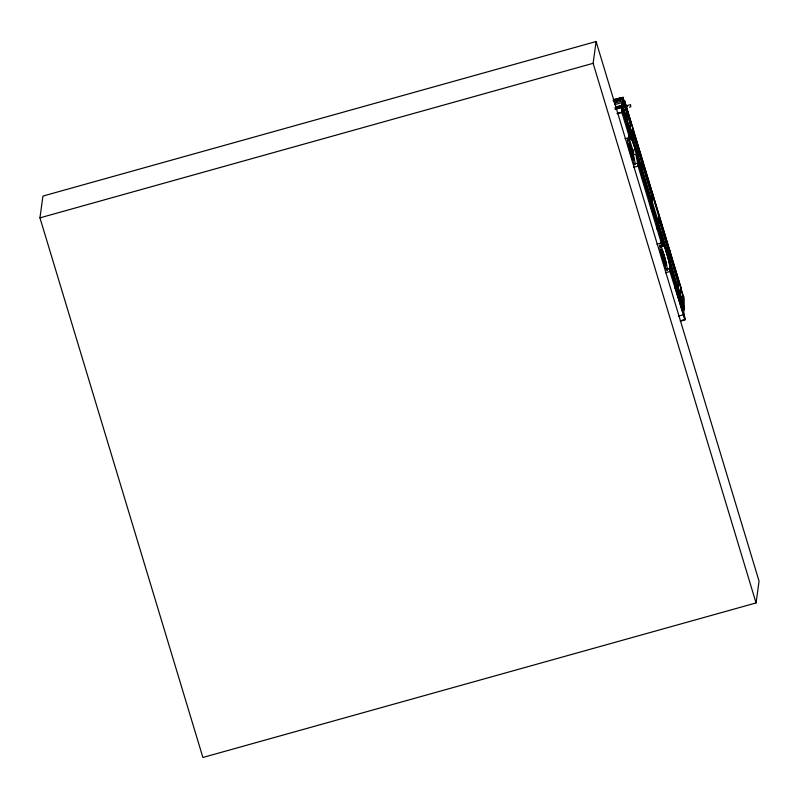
<?xml version="1.0" encoding="UTF-8"?>
<svg xmlns="http://www.w3.org/2000/svg" width="799" height="799" viewBox="0 0 799 799"><rect width="100%" height="100%" fill="white"/><g stroke="black" fill="none" stroke-linecap="round" stroke-linejoin="round"><path stroke-width="1.2" d="M659.365 216.279L658.586 222.831L659.365 216.279L658.236 221.653M39.95 217.857L42.936 196.065L596.104 41.528L759.05 581.143L756.064 602.935L202.896 757.472L39.95 217.857L593.118 63.311L596.104 41.528M616.329 100.984L616.508 99.645M616.528 100.974L616.728 99.535L613.123 100.594M621.163 107.595L621.302 106.567L615.33 108.235M617.198 113.448L622.471 111.97L621.362 105.818L615.35 107.495M613.642 100.185L622.601 97.927L622.391 99.426L622.471 97.528L613.522 99.775M621.972 105.398L622.591 100.884M624.189 100.314L623.949 102.072L623.25 97.218L613.332 99.705M621.942 108.045L622.791 100.784M633.227 140.055L631.13 135.381L630.691 138.617L629.862 138.856L621.882 112.419L622.151 110.422L622.661 110.582M622.201 110.092L621.912 109.143M622.711 106.337L623.5 100.594L614.491 103.141M623.07 106.946L627.355 105.748L623.07 106.946L623.23 107.485L627.505 106.417L623.21 107.615L623.909 102.512L630.711 125.044L629.752 132.115M622.421 114.217L623.25 108.135M623.41 108.255L623.809 103.371M624.538 100.704L680.998 287.9L624.538 100.704L624.099 100.974M623.679 110.821L622.85 111.051L629.882 134.342L630.721 134.112L623.719 110.592L637.462 153.628L639.38 162.477L662.591 239.33C671.41 261.892 675.285 286.192 683.634 309.023L682.775 309.483L670.691 269.463M623.6 112.889L624.099 111.441L623.54 112.619L623.03 109.393M626.516 117.563L627.005 113.957L624.169 104.549M626.825 119.131L627.445 114.627L630.261 123.935L629.642 128.439M628.154 115.505C626.626 110.152 629.292 117.823 627.764 114.207M630.481 124.474L629.822 129.278L623.43 108.095L622.811 108.135M629.232 136.779L629.672 133.623L630.591 133.363M629.912 132.534L630.351 129.318L684.194 307.635M629.452 137.508L629.922 134.112L621.362 105.818M629.862 138.856L630.151 136.699M630.691 138.617L630.751 133.872L629.922 134.112M631.46 133.004L632.598 127.63M630.761 134.342L631.729 134.062L630.721 134.671L631.34 136.739M631.799 133.713L632.438 129.038L641.847 160.19M632.379 130.377L632.508 129.388M631.649 137.778L632.668 137.168M634.006 149.613L633.567 152.839L628.783 137.019M678.681 316.094L683.395 314.776L669.262 269.343A14.821 1.408 74.4 0 0 666.306 252.134A14.821 1.408 74.4 0 0 661.942 245.113L637.722 164.894C638.411 155.196 634.016 145.548 630.721 136.549M633.667 167.341L638.92 165.872L639 161.418L637.262 153.408M639.21 162.746L634.296 163.895M638.92 165.872L639.35 162.706L638.521 162.946M641.207 164.864L641.757 159.99M641.417 165.972L642.556 160.599M641.777 167.161L642.915 161.788M642.066 167.7L642.706 163.036L651.974 193.728M642.656 164.414L642.796 163.425M651.335 198.392L651.894 193.588M651.525 199.44L652.663 194.067M650.865 208.419L651.305 205.253L652.134 205.023M651.914 200.749L653.053 195.375M652.204 201.288L652.843 196.614L658.696 215.99L658.056 220.654M652.344 209.698L652.523 211.016L652.593 210.507M657.178 229.333L657.617 226.167L658.446 225.937M658.875 223.36L659.515 218.686L668.553 248.619M659.445 220.025L659.584 219.036M660.663 233.977L661.402 233.448L662.581 237.822L661.892 238.022L660.663 233.977L661.402 233.448M661.292 242.956L661.762 239.56L639.629 166.252M662.581 237.822L661.932 237.683M665.487 272.739L670.741 271.27L670.091 269.113A14.821 1.408 74.4 0 0 667.135 251.905A14.821 1.408 74.4 0 0 662.78 244.884L662.121 242.726L662.591 239.33L661.762 239.56M660.443 247.041L663.869 246.082L664.129 244.164M667.914 253.293L668.473 248.489M668.583 255.92L669.712 250.546L668.873 249.238L668.144 254.491L668.993 255.81M668.893 256.539L669.712 250.546M669.462 253.183L669.592 252.194M669.912 271.5L670.381 268.104L668.993 261.053L663.949 244.324M670.741 271.27L671.21 267.875L667.065 269.033M674.965 288.239L675.724 282.696M675.734 286.442L675.455 288.449L682.176 310.711L682.456 308.704M675.764 285.702L676.014 283.935M678.401 282.786L678.531 281.797M677.991 286.691L678.631 282.027L669.532 251.865M678.321 288.169L679.45 282.796M682.456 311.81L683.095 307.116M680.229 321.218L684.943 319.9L683.425 313.647M683.395 314.776L684.194 308.933L684.164 298.956L680.668 287.36L679.51 293.363M684.823 319.41L684.923 318.631M684.943 319.9L683.315 314.416M685.103 318.731L683.684 312.699M619.944 98.047L621.602 97.628M613.872 101.373L622.271 99.026M613.572 101.613L623.01 98.976M613.992 101.773L621.193 99.765M615.02 104.569L623.24 102.272M615.27 107.096L622.341 105.118L630.011 130.147M615.31 107.805L621.322 106.127M615.29 108.794L621.183 107.156L622.691 112.21M625.927 105.907L630.541 104.619L630.761 106.786L629.452 107.146M615.12 109.203L621.133 107.525L622.471 111.97M616.498 108.904L619.994 107.925M623.09 108.854L623.639 108.694L623.06 109.083M623.58 110.472L624.129 110.322L622.89 110.821M617.158 113.738L621.882 112.419M623.5 112.839L624.329 112.609M627.005 113.957L626.346 118.761L623.15 108.175M629.542 132.874L630.381 132.644M629.612 133.093L630.441 132.864M625.028 138.736L630.281 137.268M633.497 154.736L635.754 154.107L637.682 162.956M637.722 164.894L638.551 164.654M647.969 194.237L648.798 194.007M656.868 244.194L662.121 242.726M661.942 245.113L662.78 244.884M660.114 245.942L663.54 244.983L663.869 246.082M666.306 252.134L667.135 251.905M670.351 268.344L671.18 268.104L683.604 309.253M669.262 269.343L670.091 269.113M672.708 276.164L673.537 275.935M679.27 297.558L680.099 297.318M682.805 309.253L683.634 309.023M681.327 320.529L683.684 319.87M626.776 110.112L626.526 109.503L626.656 110.652M631.35 137.378L636.623 153.857L638.551 162.706M630.002 136.529L631.44 139.805M627.355 105.748L627.505 106.417M624.528 101.453L631.01 122.906M632.299 130.097L641.697 161.248M642.556 164.095L651.824 194.786M659.365 219.745L668.403 249.678M669.382 252.933L678.491 283.086M632.269 130.277L641.677 161.428M642.536 164.274L651.804 194.966M659.345 219.925L668.383 249.857M669.362 253.113L678.461 283.265M623.719 105.947L623.769 106.457M631.729 134.062L632.618 137.508M639.25 162.517L662.561 239.56L661.732 239.79L638.87 164.105M622.99 109.153L623.959 112.509M670.381 268.104L682.176 306.916M621.302 106.567L622.521 110.612M593.118 63.311L756.064 602.935M682.855 297.108A1.848 1.768 29.4 0 1 682.965 297.558M682.626 295.89A2.167 2.067 29.4 0 1 683.375 297.877M682.775 295.47A1.848 1.768 29.4 0 1 683.455 296.689M682.965 295.29A2.167 2.067 29.4 0 1 683.554 297.787M661.842 253.712A7.501 0.709 74.4 0 1 663.2 254.132A7.501 0.709 74.4 0 1 665.647 264.988A7.501 0.709 74.4 0 1 662.221 255.39M663.669 255.35A8.22 0.779 74.4 0 1 665.747 265.717A8.22 0.779 74.4 0 1 662.011 254.831A8.22 0.779 74.4 0 1 662.491 251.915M627.045 111.49L627.515 113.308L627.045 111.49M627.155 111.82L627.445 112.979L627.155 111.82M651.824 207.77L652.963 213.723L651.824 207.77M681.108 289.807L680.438 294.711L683.165 303.75L683.075 296.329L681.108 289.807M661.622 249.807L661.522 250.187A8.22 0.779 74.4 0 0 663.16 258.137L663.769 260.174A8.22 0.779 74.4 0 0 666.086 265.628L666.196 265.258A8.22 0.779 74.4 0 0 664.548 257.308L663.949 255.271A8.22 0.779 74.4 0 0 661.622 249.807M630.98 150.392L631.889 153.718L630.98 150.392M684.034 308.823L683.425 307.845L684.284 309.642L684.034 308.823M629.352 147.495A8.37 0.799 74.4 0 0 633.447 159.99A8.37 0.799 74.4 0 0 631.02 148.344A8.37 0.799 74.4 0 0 629.352 147.495M629.452 147.465A8.37 0.799 74.4 0 0 633.547 159.96A8.37 0.799 74.4 0 0 631.11 148.324A8.37 0.799 74.4 0 0 629.452 147.465M628.294 145.238A13.413 1.278 74.4 0 0 634.815 164.864A13.413 1.278 74.4 0 0 630.711 145.728A13.413 1.278 74.4 0 0 628.294 145.238M662.121 253.633A7.501 0.709 74.4 0 0 665.797 264.928A7.501 0.709 74.4 0 0 663.659 254.611A7.501 0.709 74.4 0 0 662.121 253.633M660.603 251.076A13.273 1.258 74.4 0 0 667.075 270.581A13.273 1.258 74.4 0 0 663.06 251.745A13.273 1.258 74.4 0 0 660.603 251.076"/></g></svg>
